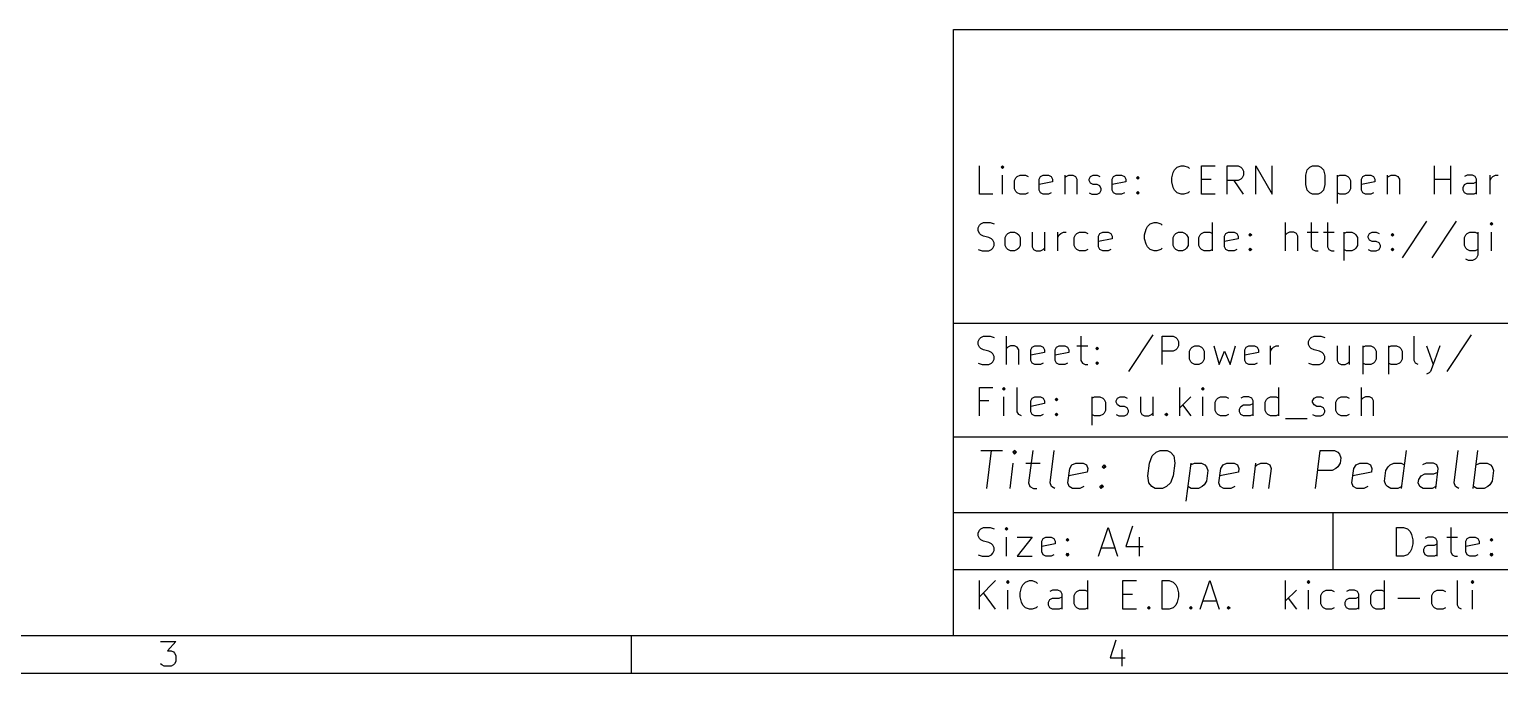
# Model space of a CAD drawing. Extents: x 0.4 to 11.3, y -7.9 to -0.4.
# Drawn here: x 5.05 to 8.102, y -7.874 to -6.536 of the extents above; entities that cross this region are included whole.
import ezdxf

# ---------------------------------------------------------------- set-up
doc = ezdxf.new("R2010")
doc.units = 0
doc.header["$MEASUREMENT"] = 0
doc.layers.add('RED2', color=1, linetype='CONTINUOUS')

msp = doc.modelspace()

# ---------------------------------------------------------------- linework, layer by layer
at = {"layer": 'RED2', "linetype": 'CONTINUOUS'}
for p, q in [((6.96859, -6.53572), (11.2206, -6.53572)), ((6.96859, -7.79556), (6.96859, -6.53572)), ((7.02202, -6.878), (7.02202, -6.81894)), ((7.06983, -6.81894), (7.06702, -6.82175)), ((7.06702, -6.82175), (7.06983, -6.82456)), ((7.07264, -6.82175), (7.06983, -6.81894)), ((7.06983, -6.81894), (7.06983, -6.82456)), ((7.06983, -6.82456), (7.07264, -6.82175)), ((7.42135, -6.84425), (7.42416, -6.833)), ((7.42416, -6.833), (7.42697, -6.82738)), ((7.42697, -6.82738), (7.43259, -6.82175)), ((7.43259, -6.82175), (7.44103, -6.81894)), ((7.44103, -6.81894), (7.44665, -6.81894)), ((7.44665, -6.81894), (7.45509, -6.82175)), ((7.45509, -6.82175), (7.4579, -6.82456)), ((7.48321, -6.878), (7.48321, -6.81894)), ((7.48321, -6.81894), (7.51133, -6.81894)), ((7.53664, -6.878), (7.53664, -6.81894)), ((7.53664, -6.81894), (7.55914, -6.81894)), ((7.55914, -6.81894), (7.56476, -6.82175)), ((7.56476, -6.82175), (7.56757, -6.82456)), ((7.56757, -6.82456), (7.57039, -6.83019)), ((7.57039, -6.83019), (7.57039, -6.83863)), ((7.5957, -6.878), (7.5957, -6.81894)), ((7.5957, -6.81894), (7.62944, -6.878)), ((7.62944, -6.878), (7.62944, -6.81894)), ((7.69975, -6.83863), (7.70256, -6.82738)), ((7.70256, -6.82738), (7.70819, -6.82175)), ((7.70819, -6.82175), (7.71381, -6.81894)), ((7.71381, -6.81894), (7.72506, -6.81894)), ((7.72506, -6.81894), (7.73068, -6.82175)), ((7.73068, -6.82175), (7.7363, -6.82738)), ((7.7363, -6.82738), (7.73912, -6.83863)), ((7.9669, -6.878), (7.9669, -6.81894)), ((8.00064, -6.878), (8.00064, -6.81894)), ((7.06983, -6.878), (7.06983, -6.83863)), ((7.09514, -6.84987), (7.09795, -6.84425)), ((7.09514, -6.86675), (7.09514, -6.84987)), ((7.09795, -6.84425), (7.10076, -6.84144)), ((7.10076, -6.84144), (7.10639, -6.83863)), ((7.10639, -6.83863), (7.11763, -6.83863)), ((7.11763, -6.83863), (7.12326, -6.84144)), ((7.14576, -6.84706), (7.14857, -6.84144)), ((7.14576, -6.86956), (7.14576, -6.84706)), ((7.17388, -6.85269), (7.14576, -6.85831)), ((7.14857, -6.84144), (7.15419, -6.83863)), ((7.15419, -6.83863), (7.16544, -6.83863)), ((7.16544, -6.83863), (7.17106, -6.84144)), ((7.17106, -6.84144), (7.17388, -6.84706)), ((7.17388, -6.84706), (7.17388, -6.85269)), ((7.19919, -6.83863), (7.19919, -6.878)), ((7.19919, -6.84425), (7.202, -6.84144)), ((7.202, -6.84144), (7.20762, -6.83863)), ((7.20762, -6.83863), (7.21606, -6.83863)), ((7.21606, -6.83863), (7.22168, -6.84144)), ((7.22168, -6.84144), (7.2245, -6.84706)), ((7.2245, -6.84706), (7.2245, -6.878)), ((7.2498, -6.84706), (7.25261, -6.84144)), ((7.2498, -6.84987), (7.2498, -6.84706)), ((7.25261, -6.8555), (7.2498, -6.84987)), ((7.25261, -6.84144), (7.25824, -6.83863)), ((7.25824, -6.85831), (7.25261, -6.8555)), ((7.25824, -6.83863), (7.26667, -6.83863)), ((7.26667, -6.85831), (7.25824, -6.85831)), ((7.26667, -6.83863), (7.2723, -6.84144)), ((7.2723, -6.86112), (7.26667, -6.85831)), ((7.27511, -6.86675), (7.2723, -6.86112)), ((7.29761, -6.84706), (7.30042, -6.84144)), ((7.29761, -6.86956), (7.29761, -6.84706)), ((7.32573, -6.85269), (7.29761, -6.85831)), ((7.30042, -6.84144), (7.30605, -6.83863)), ((7.30605, -6.83863), (7.3173, -6.83863)), ((7.3173, -6.83863), (7.32292, -6.84144)), ((7.32292, -6.84144), (7.32573, -6.84706)), ((7.32573, -6.84706), (7.32573, -6.85269)), ((7.34823, -6.84425), (7.35104, -6.84144)), ((7.35104, -6.84706), (7.34823, -6.84425)), ((7.35104, -6.84144), (7.35385, -6.84425)), ((7.35104, -6.84144), (7.35104, -6.84706)), ((7.35385, -6.84425), (7.35104, -6.84706)), ((7.42135, -6.85269), (7.42135, -6.84425)), ((7.42416, -6.86393), (7.42135, -6.85269)), ((7.42697, -6.86956), (7.42416, -6.86393)), ((7.48321, -6.84706), (7.5029, -6.84706)), ((7.55914, -6.84987), (7.53664, -6.84987)), ((7.57039, -6.878), (7.5507, -6.84987)), ((7.56476, -6.84706), (7.55914, -6.84987)), ((7.56757, -6.84425), (7.56476, -6.84706)), ((7.57039, -6.83863), (7.56757, -6.84425)), ((7.69975, -6.85831), (7.69975, -6.83863)), ((7.70256, -6.86956), (7.69975, -6.85831)), ((7.73912, -6.85831), (7.7363, -6.86956)), ((7.73912, -6.83863), (7.73912, -6.85831)), ((7.76443, -6.83863), (7.76443, -6.89768)), ((7.76443, -6.84144), (7.77005, -6.83863)), ((7.77005, -6.83863), (7.7813, -6.83863)), ((7.7813, -6.83863), (7.78692, -6.84144)), ((7.78692, -6.84144), (7.78974, -6.84425)), ((7.78974, -6.84425), (7.79255, -6.84987)), ((7.79255, -6.84987), (7.79255, -6.86675)), ((7.81504, -6.84706), (7.81785, -6.84144)), ((7.81504, -6.86956), (7.81504, -6.84706)), ((7.84317, -6.85269), (7.81504, -6.85831)), ((7.81785, -6.84144), (7.82348, -6.83863)), ((7.82348, -6.83863), (7.83473, -6.83863)), ((7.83473, -6.83863), (7.84035, -6.84144)), ((7.84035, -6.84144), (7.84317, -6.84706)), ((7.84317, -6.84706), (7.84317, -6.85269)), ((7.86847, -6.83863), (7.86847, -6.878)), ((7.86847, -6.84425), (7.87128, -6.84144)), ((7.87128, -6.84144), (7.87691, -6.83863)), ((7.87691, -6.83863), (7.88535, -6.83863)), ((7.88535, -6.83863), (7.89097, -6.84144)), ((7.89097, -6.84144), (7.89378, -6.84706)), ((7.89378, -6.84706), (7.89378, -6.878)), ((7.9669, -6.84706), (8.00064, -6.84706)), ((8.02595, -6.86393), (8.02876, -6.85831)), ((8.02595, -6.86956), (8.02595, -6.86393)), ((8.03439, -6.83863), (8.02876, -6.84144)), ((8.02876, -6.85831), (8.03439, -6.8555)), ((8.04564, -6.83863), (8.03439, -6.83863)), ((8.03439, -6.8555), (8.04845, -6.8555)), ((8.05126, -6.84144), (8.04564, -6.83863)), ((8.04845, -6.8555), (8.05407, -6.85269)), ((8.05407, -6.84706), (8.05126, -6.84144)), ((8.05407, -6.878), (8.05407, -6.84706)), ((8.08219, -6.878), (8.08219, -6.83863)), ((8.08219, -6.84987), (8.085, -6.84425)), ((8.085, -6.84425), (8.08782, -6.84144)), ((8.08782, -6.84144), (8.09344, -6.83863)), ((8.09344, -6.83863), (8.09907, -6.83863)), ((7.05014, -6.878), (7.02202, -6.878)), ((7.09795, -6.87237), (7.09514, -6.86675)), ((7.10076, -6.87519), (7.09795, -6.87237)), ((7.10639, -6.878), (7.10076, -6.87519)), ((7.11763, -6.878), (7.10639, -6.878)), ((7.12326, -6.87519), (7.11763, -6.878)), ((7.14857, -6.87519), (7.14576, -6.86956)), ((7.15419, -6.878), (7.14857, -6.87519)), ((7.16544, -6.878), (7.15419, -6.878)), ((7.17106, -6.87519), (7.16544, -6.878)), ((7.2498, -6.87519), (7.25543, -6.878)), ((7.25543, -6.878), (7.26667, -6.878)), ((7.26667, -6.878), (7.2723, -6.87519)), ((7.2723, -6.87519), (7.27511, -6.86956)), ((7.27511, -6.86956), (7.27511, -6.86675)), ((7.30042, -6.87519), (7.29761, -6.86956)), ((7.30605, -6.878), (7.30042, -6.87519)), ((7.3173, -6.878), (7.30605, -6.878)), ((7.32292, -6.87519), (7.3173, -6.878)), ((7.34823, -6.87519), (7.35104, -6.87237)), ((7.35104, -6.878), (7.34823, -6.87519)), ((7.35104, -6.87237), (7.35385, -6.87519)), ((7.35104, -6.87237), (7.35104, -6.878)), ((7.35385, -6.87519), (7.35104, -6.878)), ((7.43259, -6.87519), (7.42697, -6.86956)), ((7.44103, -6.878), (7.43259, -6.87519)), ((7.44665, -6.878), (7.44103, -6.878)), ((7.45509, -6.87519), (7.44665, -6.878)), ((7.4579, -6.87237), (7.45509, -6.87519)), ((7.51133, -6.878), (7.48321, -6.878)), ((7.70819, -6.87519), (7.70256, -6.86956)), ((7.71381, -6.878), (7.70819, -6.87519)), ((7.72506, -6.878), (7.71381, -6.878)), ((7.73068, -6.87519), (7.72506, -6.878)), ((7.7363, -6.86956), (7.73068, -6.87519)), ((7.77005, -6.878), (7.76443, -6.87519)), ((7.7813, -6.878), (7.77005, -6.878)), ((7.78692, -6.87519), (7.7813, -6.878)), ((7.78974, -6.87237), (7.78692, -6.87519)), ((7.79255, -6.86675), (7.78974, -6.87237)), ((7.81785, -6.87519), (7.81504, -6.86956)), ((7.82348, -6.878), (7.81785, -6.87519)), ((7.83473, -6.878), (7.82348, -6.878)), ((7.84035, -6.87519), (7.83473, -6.878)), ((8.02876, -6.87519), (8.02595, -6.86956)), ((8.03439, -6.878), (8.02876, -6.87519)), ((8.04845, -6.878), (8.03439, -6.878)), ((8.05407, -6.87519), (8.04845, -6.878)), ((7.01921, -6.9483), (7.02202, -6.94267)), ((7.01921, -6.95393), (7.01921, -6.9483)), ((7.02202, -6.95955), (7.01921, -6.95393)), ((7.02202, -6.94267), (7.02483, -6.93986)), ((7.02483, -6.93986), (7.03046, -6.93705)), ((7.03046, -6.93705), (7.04452, -6.93705)), ((7.04452, -6.93705), (7.05295, -6.93986)), ((7.08107, -6.95955), (7.0867, -6.95674)), ((7.0867, -6.95674), (7.09514, -6.95674)), ((7.09514, -6.95674), (7.10076, -6.95955)), ((7.13169, -6.95674), (7.13169, -6.98767)), ((7.157, -6.95674), (7.157, -6.99611)), ((7.18512, -6.99611), (7.18512, -6.95674)), ((7.19075, -6.95955), (7.19637, -6.95674)), ((7.19637, -6.95674), (7.202, -6.95674)), ((7.22449, -6.95955), (7.23012, -6.95674)), ((7.23012, -6.95674), (7.24137, -6.95674)), ((7.24137, -6.95674), (7.24699, -6.95955)), ((7.2723, -6.95955), (7.27793, -6.95674)), ((7.27793, -6.95674), (7.28917, -6.95674)), ((7.28917, -6.95674), (7.2948, -6.95955)), ((7.3651, -6.96236), (7.36791, -6.95111)), ((7.36791, -6.95111), (7.37072, -6.94549)), ((7.37072, -6.94549), (7.37635, -6.93986)), ((7.37635, -6.93986), (7.38479, -6.93705)), ((7.38479, -6.93705), (7.39041, -6.93705)), ((7.39041, -6.93705), (7.39885, -6.93986)), ((7.39885, -6.93986), (7.40166, -6.94267)), ((7.42978, -6.95955), (7.43541, -6.95674)), ((7.43541, -6.95674), (7.44384, -6.95674)), ((7.44384, -6.95674), (7.44946, -6.95955)), ((7.48321, -6.95955), (7.48883, -6.95674)), ((7.48883, -6.95674), (7.50008, -6.95674)), ((7.50008, -6.95674), (7.50571, -6.95955)), ((7.50571, -6.99611), (7.50571, -6.93705)), ((7.53383, -6.95955), (7.53945, -6.95674)), ((7.53945, -6.95674), (7.5507, -6.95674)), ((7.5507, -6.95674), (7.55632, -6.95955)), ((7.65756, -6.99611), (7.65756, -6.93705)), ((7.666, -6.95674), (7.66037, -6.95955)), ((7.67444, -6.95674), (7.666, -6.95674)), ((7.68006, -6.95955), (7.67444, -6.95674)), ((7.70256, -6.95674), (7.72505, -6.95674)), ((7.71099, -6.93705), (7.71099, -6.98767)), ((7.7363, -6.95674), (7.7588, -6.95674)), ((7.74474, -6.93705), (7.74474, -6.98767)), ((7.77848, -6.95674), (7.77848, -7.01579)), ((7.77848, -6.95955), (7.78411, -6.95674)), ((7.78411, -6.95674), (7.79535, -6.95674)), ((7.79535, -6.95674), (7.80098, -6.95955)), ((7.83191, -6.95955), (7.83754, -6.95674)), ((7.83754, -6.95674), (7.84597, -6.95674)), ((7.84597, -6.95674), (7.85159, -6.95955)), ((7.95002, -6.93424), (7.8994, -7.01017)), ((8.01189, -6.93424), (7.96127, -7.01017)), ((8.03438, -6.95955), (8.04001, -6.95674)), ((8.04001, -6.95674), (8.05126, -6.95674)), ((8.05126, -6.95674), (8.05688, -6.95955)), ((8.05688, -6.95674), (8.05688, -7.00454)), ((8.085, -6.93705), (8.08219, -6.93986)), ((8.08219, -6.93986), (8.085, -6.94267)), ((8.08781, -6.93986), (8.085, -6.93705)), ((8.085, -6.93705), (8.085, -6.94267)), ((8.085, -6.94267), (8.08781, -6.93986)), ((8.085, -6.99611), (8.085, -6.95674)), ((7.02483, -6.96236), (7.02202, -6.95955)), ((7.03046, -6.96517), (7.02483, -6.96236)), ((7.0417, -6.96798), (7.03046, -6.96517)), ((7.04733, -6.9708), (7.0417, -6.96798)), ((7.05014, -6.97361), (7.04733, -6.9708)), ((7.05295, -6.97923), (7.05014, -6.97361)), ((7.05014, -6.99048), (7.05295, -6.98486)), ((7.05295, -6.98486), (7.05295, -6.97923)), ((7.07545, -6.96798), (7.07826, -6.96236)), ((7.07545, -6.98486), (7.07545, -6.96798)), ((7.07826, -6.99048), (7.07545, -6.98486)), ((7.07826, -6.96236), (7.08107, -6.95955)), ((7.10076, -6.95955), (7.10357, -6.96236)), ((7.10357, -6.96236), (7.10639, -6.96798)), ((7.10639, -6.98486), (7.10357, -6.99048)), ((7.10639, -6.96798), (7.10639, -6.98486)), ((7.13169, -6.98767), (7.1345, -6.9933)), ((7.18512, -6.96798), (7.18793, -6.96236)), ((7.18793, -6.96236), (7.19075, -6.95955)), ((7.21887, -6.96798), (7.22168, -6.96236)), ((7.21887, -6.98486), (7.21887, -6.96798)), ((7.22168, -6.99048), (7.21887, -6.98486)), ((7.22168, -6.96236), (7.22449, -6.95955)), ((7.26949, -6.96517), (7.2723, -6.95955)), ((7.26949, -6.98767), (7.26949, -6.96517)), ((7.29761, -6.9708), (7.26949, -6.97642)), ((7.2723, -6.9933), (7.26949, -6.98767)), ((7.2948, -6.95955), (7.29761, -6.96517)), ((7.29761, -6.96517), (7.29761, -6.9708)), ((7.3651, -6.9708), (7.3651, -6.96236)), ((7.36791, -6.98204), (7.3651, -6.9708)), ((7.37072, -6.98767), (7.36791, -6.98204)), ((7.37635, -6.9933), (7.37072, -6.98767)), ((7.42416, -6.96798), (7.42697, -6.96236)), ((7.42416, -6.98486), (7.42416, -6.96798)), ((7.42697, -6.99048), (7.42416, -6.98486)), ((7.42697, -6.96236), (7.42978, -6.95955)), ((7.44946, -6.95955), (7.45228, -6.96236)), ((7.45228, -6.96236), (7.45509, -6.96798)), ((7.45509, -6.98486), (7.45228, -6.99048)), ((7.45509, -6.96798), (7.45509, -6.98486)), ((7.47759, -6.96798), (7.4804, -6.96236)), ((7.47759, -6.98486), (7.47759, -6.96798)), ((7.4804, -6.99048), (7.47759, -6.98486)), ((7.4804, -6.96236), (7.48321, -6.95955)), ((7.53102, -6.96517), (7.53383, -6.95955)), ((7.53102, -6.98767), (7.53102, -6.96517)), ((7.55914, -6.9708), (7.53102, -6.97642)), ((7.53383, -6.9933), (7.53102, -6.98767)), ((7.55632, -6.95955), (7.55914, -6.96517)), ((7.55914, -6.96517), (7.55914, -6.9708)), ((7.58163, -6.96236), (7.58444, -6.95955)), ((7.58444, -6.96517), (7.58163, -6.96236)), ((7.58444, -6.95955), (7.58726, -6.96236)), ((7.58444, -6.95955), (7.58444, -6.96517)), ((7.58726, -6.96236), (7.58444, -6.96517)), ((7.66037, -6.95955), (7.65756, -6.96236)), ((7.68287, -6.96517), (7.68006, -6.95955)), ((7.68287, -6.99611), (7.68287, -6.96517)), ((7.71099, -6.98767), (7.7138, -6.9933)), ((7.74474, -6.98767), (7.74755, -6.9933)), ((7.80098, -6.95955), (7.80379, -6.96236)), ((7.80379, -6.96236), (7.8066, -6.96798)), ((7.8066, -6.98486), (7.80379, -6.99048)), ((7.8066, -6.96798), (7.8066, -6.98486)), ((7.8291, -6.96517), (7.83191, -6.95955)), ((7.8291, -6.96798), (7.8291, -6.96517)), ((7.83191, -6.97361), (7.8291, -6.96798)), ((7.83754, -6.97642), (7.83191, -6.97361)), ((7.84597, -6.97642), (7.83754, -6.97642)), ((7.85159, -6.97923), (7.84597, -6.97642)), ((7.85441, -6.98486), (7.85159, -6.97923)), ((7.85159, -6.9933), (7.85441, -6.98767)), ((7.85441, -6.98767), (7.85441, -6.98486)), ((7.87691, -6.96236), (7.87972, -6.95955)), ((7.87972, -6.96517), (7.87691, -6.96236)), ((7.87972, -6.95955), (7.88253, -6.96236)), ((7.87972, -6.95955), (7.87972, -6.96517)), ((7.88253, -6.96236), (7.87972, -6.96517)), ((8.02876, -6.96798), (8.03157, -6.96236)), ((8.02876, -6.98486), (8.02876, -6.96798)), ((8.03157, -6.99048), (8.02876, -6.98486)), ((8.03157, -6.96236), (8.03438, -6.95955)), ((7.01921, -6.9933), (7.02765, -6.99611)), ((7.02765, -6.99611), (7.0417, -6.99611)), ((7.0417, -6.99611), (7.04733, -6.9933)), ((7.04733, -6.9933), (7.05014, -6.99048)), ((7.08107, -6.9933), (7.07826, -6.99048)), ((7.0867, -6.99611), (7.08107, -6.9933)), ((7.09514, -6.99611), (7.0867, -6.99611)), ((7.10076, -6.9933), (7.09514, -6.99611)), ((7.10357, -6.99048), (7.10076, -6.9933)), ((7.1345, -6.9933), (7.14013, -6.99611)), ((7.14013, -6.99611), (7.14857, -6.99611)), ((7.14857, -6.99611), (7.15419, -6.9933)), ((7.15419, -6.9933), (7.157, -6.99048)), ((7.22449, -6.9933), (7.22168, -6.99048)), ((7.23012, -6.99611), (7.22449, -6.9933)), ((7.24137, -6.99611), (7.23012, -6.99611)), ((7.24699, -6.9933), (7.24137, -6.99611)), ((7.27793, -6.99611), (7.2723, -6.9933)), ((7.28917, -6.99611), (7.27793, -6.99611)), ((7.2948, -6.9933), (7.28917, -6.99611)), ((7.38479, -6.99611), (7.37635, -6.9933)), ((7.39041, -6.99611), (7.38479, -6.99611)), ((7.39885, -6.9933), (7.39041, -6.99611)), ((7.40166, -6.99048), (7.39885, -6.9933)), ((7.42978, -6.9933), (7.42697, -6.99048)), ((7.43541, -6.99611), (7.42978, -6.9933)), ((7.44384, -6.99611), (7.43541, -6.99611)), ((7.44946, -6.9933), (7.44384, -6.99611)), ((7.45228, -6.99048), (7.44946, -6.9933)), ((7.48321, -6.9933), (7.4804, -6.99048)), ((7.48883, -6.99611), (7.48321, -6.9933)), ((7.50008, -6.99611), (7.48883, -6.99611)), ((7.50571, -6.9933), (7.50008, -6.99611)), ((7.53945, -6.99611), (7.53383, -6.9933)), ((7.5507, -6.99611), (7.53945, -6.99611)), ((7.55632, -6.9933), (7.5507, -6.99611)), ((7.58163, -6.9933), (7.58444, -6.99048)), ((7.58444, -6.99611), (7.58163, -6.9933)), ((7.58444, -6.99048), (7.58726, -6.9933)), ((7.58444, -6.99048), (7.58444, -6.99611)), ((7.58726, -6.9933), (7.58444, -6.99611)), ((7.7138, -6.9933), (7.71943, -6.99611)), ((7.71943, -6.99611), (7.72505, -6.99611)), ((7.74755, -6.9933), (7.75317, -6.99611)), ((7.75317, -6.99611), (7.7588, -6.99611)), ((7.78411, -6.99611), (7.77848, -6.9933)), ((7.79535, -6.99611), (7.78411, -6.99611)), ((7.80098, -6.9933), (7.79535, -6.99611)), ((7.80379, -6.99048), (7.80098, -6.9933)), ((7.8291, -6.9933), (7.83472, -6.99611)), ((7.83472, -6.99611), (7.84597, -6.99611)), ((7.84597, -6.99611), (7.85159, -6.9933)), ((7.87691, -6.9933), (7.87972, -6.99048)), ((7.87972, -6.99611), (7.87691, -6.9933)), ((7.87972, -6.99048), (7.88253, -6.9933)), ((7.87972, -6.99048), (7.87972, -6.99611)), ((7.88253, -6.9933), (7.87972, -6.99611)), ((8.03438, -6.9933), (8.03157, -6.99048)), ((8.0372, -7.01579), (8.03157, -7.01298)), ((8.04001, -6.99611), (8.03438, -6.9933)), ((8.04563, -7.01579), (8.0372, -7.01579)), ((8.05126, -6.99611), (8.04001, -6.99611)), ((8.05126, -7.01298), (8.04563, -7.01579)), ((8.05688, -6.9933), (8.05126, -6.99611)), ((8.05407, -7.01017), (8.05126, -7.01298)), ((8.05688, -7.00454), (8.05407, -7.01017)), ((6.96859, -7.14595), (11.2206, -7.14595)), ((7.38197, -7.17046), (7.33135, -7.24639)), ((8.04282, -7.17046), (7.9922, -7.24639)), ((7.01921, -7.18452), (7.02202, -7.17889)), ((7.01921, -7.19015), (7.01921, -7.18452)), ((7.02202, -7.19577), (7.01921, -7.19015)), ((7.02202, -7.17889), (7.02483, -7.17608)), ((7.02483, -7.19858), (7.02202, -7.19577)), ((7.02483, -7.17608), (7.03046, -7.17327)), ((7.03046, -7.20139), (7.02483, -7.19858)), ((7.03046, -7.17327), (7.04452, -7.17327)), ((7.0417, -7.2042), (7.03046, -7.20139)), ((7.04452, -7.17327), (7.05295, -7.17608)), ((7.07826, -7.23233), (7.07826, -7.17327)), ((7.08107, -7.19577), (7.07826, -7.19858)), ((7.0867, -7.19296), (7.08107, -7.19577)), ((7.09514, -7.19296), (7.0867, -7.19296)), ((7.10076, -7.19577), (7.09514, -7.19296)), ((7.10357, -7.20139), (7.10076, -7.19577)), ((7.10357, -7.23233), (7.10357, -7.20139)), ((7.12888, -7.20139), (7.13169, -7.19577)), ((7.12888, -7.22389), (7.12888, -7.20139)), ((7.13169, -7.19577), (7.13732, -7.19296)), ((7.13732, -7.19296), (7.14857, -7.19296)), ((7.14857, -7.19296), (7.15419, -7.19577)), ((7.15419, -7.19577), (7.157, -7.20139)), ((7.157, -7.20139), (7.157, -7.20702)), ((7.1795, -7.20139), (7.18231, -7.19577)), ((7.1795, -7.22389), (7.1795, -7.20139)), ((7.18231, -7.19577), (7.18794, -7.19296)), ((7.18794, -7.19296), (7.19919, -7.19296)), ((7.19919, -7.19296), (7.20481, -7.19577)), ((7.20481, -7.19577), (7.20762, -7.20139)), ((7.20762, -7.20139), (7.20762, -7.20702)), ((7.22449, -7.19296), (7.24699, -7.19296)), ((7.23293, -7.17327), (7.23293, -7.22389)), ((7.26386, -7.19858), (7.26667, -7.19577)), ((7.26667, -7.20139), (7.26386, -7.19858)), ((7.26667, -7.19577), (7.26948, -7.19858)), ((7.26667, -7.19577), (7.26667, -7.20139)), ((7.26948, -7.19858), (7.26667, -7.20139)), ((7.40166, -7.23233), (7.40166, -7.17327)), ((7.40166, -7.17327), (7.42415, -7.17327)), ((7.42415, -7.17327), (7.42978, -7.17608)), ((7.42978, -7.20139), (7.42415, -7.2042)), ((7.42978, -7.17608), (7.43259, -7.17889)), ((7.43259, -7.19858), (7.42978, -7.20139)), ((7.43259, -7.17889), (7.4354, -7.18452)), ((7.4354, -7.19296), (7.43259, -7.19858)), ((7.4354, -7.18452), (7.4354, -7.19296)), ((7.4579, -7.2042), (7.46071, -7.19858)), ((7.46071, -7.19858), (7.46352, -7.19577)), ((7.46352, -7.19577), (7.46915, -7.19296)), ((7.46915, -7.19296), (7.47759, -7.19296)), ((7.47759, -7.19296), (7.48321, -7.19577)), ((7.48321, -7.19577), (7.48602, -7.19858)), ((7.48602, -7.19858), (7.48883, -7.2042)), ((7.50852, -7.19296), (7.51977, -7.23233)), ((7.54226, -7.23233), (7.55351, -7.19296)), ((7.5732, -7.20139), (7.57601, -7.19577)), ((7.5732, -7.22389), (7.5732, -7.20139)), ((7.57601, -7.19577), (7.58163, -7.19296)), ((7.58163, -7.19296), (7.59288, -7.19296)), ((7.59288, -7.19296), (7.5985, -7.19577)), ((7.5985, -7.19577), (7.60132, -7.20139)), ((7.60132, -7.20139), (7.60132, -7.20702)), ((7.62663, -7.23233), (7.62663, -7.19296)), ((7.62663, -7.2042), (7.62944, -7.19858)), ((7.62944, -7.19858), (7.63225, -7.19577)), ((7.63225, -7.19577), (7.63787, -7.19296)), ((7.63787, -7.19296), (7.6435, -7.19296)), ((7.70537, -7.18452), (7.70818, -7.17889)), ((7.70537, -7.19015), (7.70537, -7.18452)), ((7.70818, -7.19577), (7.70537, -7.19015)), ((7.70818, -7.17889), (7.71099, -7.17608)), ((7.71099, -7.19858), (7.70818, -7.19577)), ((7.71099, -7.17608), (7.71662, -7.17327)), ((7.71662, -7.20139), (7.71099, -7.19858)), ((7.71662, -7.17327), (7.73068, -7.17327)), ((7.72787, -7.2042), (7.71662, -7.20139)), ((7.73068, -7.17327), (7.73911, -7.17608)), ((7.76443, -7.19296), (7.76443, -7.22389)), ((7.78974, -7.19296), (7.78974, -7.23233)), ((7.81785, -7.19296), (7.81785, -7.25201)), ((7.81785, -7.19577), (7.82348, -7.19296)), ((7.82348, -7.19296), (7.83473, -7.19296)), ((7.83473, -7.19296), (7.84035, -7.19577)), ((7.84035, -7.19577), (7.84317, -7.19858)), ((7.84317, -7.19858), (7.84598, -7.2042)), ((7.87128, -7.19296), (7.87128, -7.25201)), ((7.87128, -7.19577), (7.87691, -7.19296)), ((7.87691, -7.19296), (7.88816, -7.19296)), ((7.88816, -7.19296), (7.89378, -7.19577)), ((7.89378, -7.19577), (7.89659, -7.19858)), ((7.89659, -7.19858), (7.89941, -7.2042)), ((7.92471, -7.22389), (7.92471, -7.17327)), ((7.95002, -7.19296), (7.96408, -7.23233)), ((7.97814, -7.19296), (7.96408, -7.23233)), ((7.01921, -7.22952), (7.02765, -7.23233)), ((7.02765, -7.23233), (7.0417, -7.23233)), ((7.04733, -7.20702), (7.0417, -7.2042)), ((7.0417, -7.23233), (7.04733, -7.22952)), ((7.05014, -7.20983), (7.04733, -7.20702)), ((7.04733, -7.22952), (7.05014, -7.2267)), ((7.05295, -7.21545), (7.05014, -7.20983)), ((7.05014, -7.2267), (7.05295, -7.22108)), ((7.05295, -7.22108), (7.05295, -7.21545)), ((7.157, -7.20702), (7.12888, -7.21264)), ((7.13169, -7.22952), (7.12888, -7.22389)), ((7.13732, -7.23233), (7.13169, -7.22952)), ((7.14857, -7.23233), (7.13732, -7.23233)), ((7.15419, -7.22952), (7.14857, -7.23233)), ((7.20762, -7.20702), (7.1795, -7.21264)), ((7.18231, -7.22952), (7.1795, -7.22389)), ((7.18794, -7.23233), (7.18231, -7.22952)), ((7.19919, -7.23233), (7.18794, -7.23233)), ((7.20481, -7.22952), (7.19919, -7.23233)), ((7.23293, -7.22389), (7.23574, -7.22952)), ((7.23574, -7.22952), (7.24137, -7.23233)), ((7.24137, -7.23233), (7.24699, -7.23233)), ((7.26386, -7.22952), (7.26667, -7.2267)), ((7.26667, -7.23233), (7.26386, -7.22952)), ((7.26667, -7.2267), (7.26948, -7.22952)), ((7.26667, -7.2267), (7.26667, -7.23233)), ((7.26948, -7.22952), (7.26667, -7.23233)), ((7.42415, -7.2042), (7.40166, -7.2042)), ((7.4579, -7.22108), (7.4579, -7.2042)), ((7.46071, -7.2267), (7.4579, -7.22108)), ((7.46352, -7.22952), (7.46071, -7.2267)), ((7.46915, -7.23233), (7.46352, -7.22952)), ((7.47759, -7.23233), (7.46915, -7.23233)), ((7.48321, -7.22952), (7.47759, -7.23233)), ((7.48602, -7.2267), (7.48321, -7.22952)), ((7.48883, -7.22108), (7.48602, -7.2267)), ((7.48883, -7.2042), (7.48883, -7.22108)), ((7.51977, -7.23233), (7.53102, -7.2042)), ((7.53102, -7.2042), (7.54226, -7.23233)), ((7.60132, -7.20702), (7.5732, -7.21264)), ((7.57601, -7.22952), (7.5732, -7.22389)), ((7.58163, -7.23233), (7.57601, -7.22952)), ((7.59288, -7.23233), (7.58163, -7.23233)), ((7.5985, -7.22952), (7.59288, -7.23233)), ((7.70537, -7.22952), (7.71381, -7.23233)), ((7.71381, -7.23233), (7.72787, -7.23233)), ((7.73349, -7.20702), (7.72787, -7.2042)), ((7.72787, -7.23233), (7.73349, -7.22952)), ((7.7363, -7.20983), (7.73349, -7.20702)), ((7.73349, -7.22952), (7.7363, -7.2267)), ((7.73911, -7.21545), (7.7363, -7.20983)), ((7.7363, -7.2267), (7.73911, -7.22108)), ((7.73911, -7.22108), (7.73911, -7.21545)), ((7.76443, -7.22389), (7.76724, -7.22952)), ((7.76724, -7.22952), (7.77286, -7.23233)), ((7.77286, -7.23233), (7.7813, -7.23233)), ((7.7813, -7.23233), (7.78692, -7.22952)), ((7.78692, -7.22952), (7.78974, -7.2267)), ((7.82348, -7.23233), (7.81785, -7.22952)), ((7.83473, -7.23233), (7.82348, -7.23233)), ((7.84035, -7.22952), (7.83473, -7.23233)), ((7.84317, -7.2267), (7.84035, -7.22952)), ((7.84598, -7.22108), (7.84317, -7.2267)), ((7.84598, -7.2042), (7.84598, -7.22108)), ((7.87691, -7.23233), (7.87128, -7.22952)), ((7.88816, -7.23233), (7.87691, -7.23233)), ((7.89378, -7.22952), (7.88816, -7.23233)), ((7.89659, -7.2267), (7.89378, -7.22952)), ((7.89941, -7.22108), (7.89659, -7.2267)), ((7.89941, -7.2042), (7.89941, -7.22108)), ((7.92752, -7.22952), (7.92471, -7.22389)), ((7.93315, -7.23233), (7.92752, -7.22952)), ((7.96408, -7.23233), (7.95846, -7.24639)), ((7.95565, -7.2492), (7.95002, -7.25201)), ((7.95846, -7.24639), (7.95565, -7.2492)), ((7.02202, -7.33863), (7.02202, -7.27957)), ((7.02202, -7.27957), (7.05014, -7.27957)), ((7.07264, -7.27957), (7.06983, -7.28238)), ((7.06983, -7.28238), (7.07264, -7.28519)), ((7.07545, -7.28238), (7.07264, -7.27957)), ((7.07264, -7.27957), (7.07264, -7.28519)), ((7.07264, -7.28519), (7.07545, -7.28238)), ((7.10076, -7.33019), (7.10076, -7.27957)), ((7.43822, -7.33863), (7.43822, -7.27957)), ((7.48602, -7.27957), (7.48321, -7.28238)), ((7.48321, -7.28238), (7.48602, -7.28519)), ((7.48883, -7.28238), (7.48602, -7.27957)), ((7.48602, -7.27957), (7.48602, -7.28519)), ((7.48602, -7.28519), (7.48883, -7.28238)), ((7.6435, -7.33863), (7.6435, -7.27957)), ((7.81504, -7.33863), (7.81504, -7.27957)), ((7.0417, -7.30769), (7.02202, -7.30769)), ((7.07264, -7.33863), (7.07264, -7.29926)), ((7.12888, -7.30769), (7.13169, -7.30207)), ((7.12888, -7.33019), (7.12888, -7.30769)), ((7.157, -7.31331), (7.12888, -7.31894)), ((7.13169, -7.30207), (7.13732, -7.29926)), ((7.13732, -7.29926), (7.14857, -7.29926)), ((7.14857, -7.29926), (7.15419, -7.30207)), ((7.15419, -7.30207), (7.157, -7.30769)), ((7.157, -7.30769), (7.157, -7.31331)), ((7.1795, -7.30488), (7.18231, -7.30207)), ((7.18231, -7.30769), (7.1795, -7.30488)), ((7.18231, -7.30207), (7.18512, -7.30488)), ((7.18231, -7.30207), (7.18231, -7.30769)), ((7.18512, -7.30488), (7.18231, -7.30769)), ((7.25543, -7.29926), (7.25543, -7.35831)), ((7.25543, -7.30207), (7.26106, -7.29926)), ((7.26106, -7.29926), (7.2723, -7.29926)), ((7.2723, -7.29926), (7.27793, -7.30207)), ((7.27793, -7.30207), (7.28074, -7.30488)), ((7.28074, -7.30488), (7.28355, -7.3105)), ((7.28355, -7.3105), (7.28355, -7.32738)), ((7.30605, -7.30769), (7.30886, -7.30207)), ((7.30605, -7.3105), (7.30605, -7.30769)), ((7.30886, -7.31613), (7.30605, -7.3105)), ((7.30886, -7.30207), (7.31448, -7.29926)), ((7.31448, -7.31894), (7.30886, -7.31613)), ((7.31448, -7.29926), (7.32292, -7.29926)), ((7.32292, -7.31894), (7.31448, -7.31894)), ((7.32292, -7.29926), (7.32854, -7.30207)), ((7.32854, -7.32175), (7.32292, -7.31894)), ((7.33135, -7.32738), (7.32854, -7.32175)), ((7.35667, -7.29926), (7.35667, -7.33019)), ((7.38198, -7.29926), (7.38198, -7.33863)), ((7.46071, -7.29926), (7.43822, -7.32175)), ((7.44384, -7.31613), (7.46071, -7.33863)), ((7.48602, -7.33863), (7.48602, -7.29926)), ((7.51133, -7.3105), (7.51415, -7.30488)), ((7.51133, -7.32738), (7.51133, -7.3105)), ((7.51415, -7.30488), (7.51696, -7.30207)), ((7.51696, -7.30207), (7.52258, -7.29926)), ((7.52258, -7.29926), (7.53383, -7.29926)), ((7.53383, -7.29926), (7.53946, -7.30207)), ((7.56195, -7.32456), (7.56476, -7.31894)), ((7.57039, -7.29926), (7.56476, -7.30207)), ((7.56476, -7.31894), (7.57039, -7.31613)), ((7.58164, -7.29926), (7.57039, -7.29926)), ((7.57039, -7.31613), (7.58445, -7.31613)), ((7.58726, -7.30207), (7.58164, -7.29926)), ((7.58445, -7.31613), (7.59007, -7.31331)), ((7.59007, -7.30769), (7.58726, -7.30207)), ((7.59007, -7.33863), (7.59007, -7.30769)), ((7.61538, -7.3105), (7.61819, -7.30488)), ((7.61538, -7.32738), (7.61538, -7.3105)), ((7.61819, -7.30488), (7.621, -7.30207)), ((7.621, -7.30207), (7.62663, -7.29926)), ((7.62663, -7.29926), (7.63788, -7.29926)), ((7.63788, -7.29926), (7.6435, -7.30207)), ((7.71381, -7.30769), (7.71662, -7.30207)), ((7.71381, -7.3105), (7.71381, -7.30769)), ((7.71662, -7.31613), (7.71381, -7.3105)), ((7.71662, -7.30207), (7.72224, -7.29926)), ((7.72224, -7.31894), (7.71662, -7.31613)), ((7.72224, -7.29926), (7.73068, -7.29926)), ((7.73068, -7.31894), (7.72224, -7.31894)), ((7.73068, -7.29926), (7.7363, -7.30207)), ((7.7363, -7.32175), (7.73068, -7.31894)), ((7.73911, -7.32738), (7.7363, -7.32175)), ((7.76161, -7.3105), (7.76443, -7.30488)), ((7.76161, -7.32738), (7.76161, -7.3105)), ((7.76443, -7.30488), (7.76724, -7.30207)), ((7.76724, -7.30207), (7.77286, -7.29926)), ((7.77286, -7.29926), (7.78411, -7.29926)), ((7.78411, -7.29926), (7.78974, -7.30207)), ((7.81785, -7.30207), (7.81504, -7.30488)), ((7.82348, -7.29926), (7.81785, -7.30207)), ((7.83192, -7.29926), (7.82348, -7.29926)), ((7.83754, -7.30207), (7.83192, -7.29926)), ((7.84035, -7.30769), (7.83754, -7.30207)), ((7.84035, -7.33863), (7.84035, -7.30769)), ((7.10357, -7.33581), (7.10076, -7.33019)), ((7.1092, -7.33863), (7.10357, -7.33581)), ((7.13169, -7.33581), (7.12888, -7.33019)), ((7.13732, -7.33863), (7.13169, -7.33581)), ((7.14857, -7.33863), (7.13732, -7.33863)), ((7.15419, -7.33581), (7.14857, -7.33863)), ((7.1795, -7.33581), (7.18231, -7.333)), ((7.18231, -7.33863), (7.1795, -7.33581)), ((7.18231, -7.333), (7.18512, -7.33581)), ((7.18231, -7.333), (7.18231, -7.33863)), ((7.18512, -7.33581), (7.18231, -7.33863)), ((7.26106, -7.33863), (7.25543, -7.33581)), ((7.2723, -7.33863), (7.26106, -7.33863)), ((7.27793, -7.33581), (7.2723, -7.33863)), ((7.28074, -7.333), (7.27793, -7.33581)), ((7.28355, -7.32738), (7.28074, -7.333)), ((7.30605, -7.33581), (7.31167, -7.33863)), ((7.31167, -7.33863), (7.32292, -7.33863)), ((7.32292, -7.33863), (7.32854, -7.33581)), ((7.32854, -7.33581), (7.33135, -7.33019)), ((7.33135, -7.33019), (7.33135, -7.32738)), ((7.35667, -7.33019), (7.35948, -7.33581)), ((7.35948, -7.33581), (7.3651, -7.33863)), ((7.3651, -7.33863), (7.37354, -7.33863)), ((7.37354, -7.33863), (7.37916, -7.33581)), ((7.37916, -7.33581), (7.38198, -7.333)), ((7.40728, -7.33581), (7.41009, -7.333)), ((7.41009, -7.33863), (7.40728, -7.33581)), ((7.41009, -7.333), (7.41291, -7.33581)), ((7.41009, -7.333), (7.41009, -7.33863)), ((7.41291, -7.33581), (7.41009, -7.33863)), ((7.51415, -7.333), (7.51133, -7.32738)), ((7.51696, -7.33581), (7.51415, -7.333)), ((7.52258, -7.33863), (7.51696, -7.33581)), ((7.53383, -7.33863), (7.52258, -7.33863)), ((7.53946, -7.33581), (7.53383, -7.33863)), ((7.56195, -7.33019), (7.56195, -7.32456)), ((7.56476, -7.33581), (7.56195, -7.33019)), ((7.57039, -7.33863), (7.56476, -7.33581)), ((7.58445, -7.33863), (7.57039, -7.33863)), ((7.59007, -7.33581), (7.58445, -7.33863)), ((7.61819, -7.333), (7.61538, -7.32738)), ((7.621, -7.33581), (7.61819, -7.333)), ((7.62663, -7.33863), (7.621, -7.33581)), ((7.63788, -7.33863), (7.62663, -7.33863)), ((7.6435, -7.33581), (7.63788, -7.33863)), ((7.65756, -7.34425), (7.70256, -7.34425)), ((7.71381, -7.33581), (7.71943, -7.33863)), ((7.71943, -7.33863), (7.73068, -7.33863)), ((7.73068, -7.33863), (7.7363, -7.33581)), ((7.7363, -7.33581), (7.73911, -7.33019)), ((7.73911, -7.33019), (7.73911, -7.32738)), ((7.76443, -7.333), (7.76161, -7.32738)), ((7.76724, -7.33581), (7.76443, -7.333)), ((7.77286, -7.33863), (7.76724, -7.33581)), ((7.78411, -7.33863), (7.77286, -7.33863)), ((7.78974, -7.33581), (7.78411, -7.33863)), ((6.96859, -7.38217), (11.2206, -7.38217)), ((7.02483, -7.41072), (7.06983, -7.41072)), ((7.03749, -7.48946), (7.04733, -7.41072)), ((7.0956, -7.41072), (7.09139, -7.41447)), ((7.09139, -7.41447), (7.09467, -7.41822)), ((7.0956, -7.41072), (7.09467, -7.41822)), ((7.09467, -7.41822), (7.09889, -7.41447)), ((7.09889, -7.41447), (7.0956, -7.41072)), ((7.13263, -7.41072), (7.1242, -7.47822)), ((7.16872, -7.47822), (7.17716, -7.41072)), ((7.38057, -7.42197), (7.38901, -7.41447)), ((7.38901, -7.41447), (7.39698, -7.41072)), ((7.39698, -7.41072), (7.41197, -7.41072)), ((7.41197, -7.41072), (7.419, -7.41447)), ((7.419, -7.41447), (7.42557, -7.42197)), ((7.71943, -7.48946), (7.72928, -7.41072)), ((7.72928, -7.41072), (7.75927, -7.41072)), ((7.75927, -7.41072), (7.7663, -7.41447)), ((7.7663, -7.41447), (7.76958, -7.41822)), ((7.89848, -7.48946), (7.90832, -7.41072)), ((8.00768, -7.47822), (8.01611, -7.41072)), ((8.04705, -7.48946), (8.05689, -7.41072)), ((7.08576, -7.48946), (7.09232, -7.43697)), ((7.1181, -7.43697), (7.1481, -7.43697)), ((7.2095, -7.44822), (7.21419, -7.44072)), ((7.21419, -7.44072), (7.22215, -7.43697)), ((7.22215, -7.43697), (7.23715, -7.43697)), ((7.23715, -7.43697), (7.24418, -7.44072)), ((7.24418, -7.44072), (7.24699, -7.44822)), ((7.27699, -7.44447), (7.28121, -7.44072)), ((7.28027, -7.44822), (7.27699, -7.44447)), ((7.28121, -7.44072), (7.28027, -7.44822)), ((7.28449, -7.44447), (7.28027, -7.44822)), ((7.28121, -7.44072), (7.28449, -7.44447)), ((7.37167, -7.46322), (7.37495, -7.43697)), ((7.37495, -7.43697), (7.38057, -7.42197)), ((7.42744, -7.43697), (7.42416, -7.46322)), ((7.42557, -7.42197), (7.42744, -7.43697)), ((7.46072, -7.43697), (7.45087, -7.51571)), ((7.46025, -7.44072), (7.46822, -7.43697)), ((7.46822, -7.43697), (7.48321, -7.43697)), ((7.48321, -7.43697), (7.49024, -7.44072)), ((7.49024, -7.44072), (7.49352, -7.44447)), ((7.49352, -7.44447), (7.49634, -7.45197)), ((7.52306, -7.44822), (7.52774, -7.44072)), ((7.52774, -7.44072), (7.53571, -7.43697)), ((7.53571, -7.43697), (7.5507, -7.43697)), ((7.5507, -7.43697), (7.55774, -7.44072)), ((7.55774, -7.44072), (7.56055, -7.44822)), ((7.59523, -7.43697), (7.58867, -7.48946)), ((7.5943, -7.44447), (7.59851, -7.44072)), ((7.59851, -7.44072), (7.60648, -7.43697)), ((7.60648, -7.43697), (7.61773, -7.43697)), ((7.61773, -7.43697), (7.62476, -7.44072)), ((7.62476, -7.44072), (7.62757, -7.44822)), ((7.7663, -7.44447), (7.76209, -7.44822)), ((7.77099, -7.43697), (7.7663, -7.44447)), ((7.76958, -7.41822), (7.7724, -7.42572)), ((7.7724, -7.42572), (7.77099, -7.43697)), ((7.79911, -7.44822), (7.8038, -7.44072)), ((7.8038, -7.44072), (7.81177, -7.43697)), ((7.81177, -7.43697), (7.82676, -7.43697)), ((7.82676, -7.43697), (7.8338, -7.44072)), ((7.8338, -7.44072), (7.83661, -7.44822)), ((7.86567, -7.45197), (7.87035, -7.44447)), ((7.87035, -7.44447), (7.87457, -7.44072)), ((7.87457, -7.44072), (7.88254, -7.43697)), ((7.88254, -7.43697), (7.89754, -7.43697)), ((7.89754, -7.43697), (7.90457, -7.44072)), ((7.94956, -7.43697), (7.94159, -7.44072)), ((7.96456, -7.43697), (7.94956, -7.43697)), ((7.97159, -7.44072), (7.96456, -7.43697)), ((7.9744, -7.44822), (7.97159, -7.44072)), ((8.05314, -7.44072), (8.06111, -7.43697)), ((8.06111, -7.43697), (8.07611, -7.43697)), ((8.07611, -7.43697), (8.08314, -7.44072)), ((8.08314, -7.44072), (8.08642, -7.44447)), ((8.08642, -7.44447), (8.08923, -7.45197)), ((7.20575, -7.47822), (7.2095, -7.44822)), ((7.24606, -7.45572), (7.20762, -7.46322)), ((7.24699, -7.44822), (7.24606, -7.45572)), ((7.37354, -7.47822), (7.37167, -7.46322)), ((7.42416, -7.46322), (7.41854, -7.47822)), ((7.49352, -7.47446), (7.48884, -7.48196)), ((7.49634, -7.45197), (7.49352, -7.47446)), ((7.5193, -7.47822), (7.52306, -7.44822)), ((7.55961, -7.45572), (7.52118, -7.46322)), ((7.56055, -7.44822), (7.55961, -7.45572)), ((7.62757, -7.44822), (7.62242, -7.48946)), ((7.75412, -7.45197), (7.72412, -7.45197)), ((7.76209, -7.44822), (7.75412, -7.45197)), ((7.79536, -7.47822), (7.79911, -7.44822)), ((7.83567, -7.45572), (7.79724, -7.46322)), ((7.83661, -7.44822), (7.83567, -7.45572)), ((7.86285, -7.47446), (7.86567, -7.45197)), ((7.86567, -7.48196), (7.86285, -7.47446)), ((7.93316, -7.47822), (7.93409, -7.47072)), ((7.93409, -7.47072), (7.93878, -7.46322)), ((7.93878, -7.46322), (7.94675, -7.45947)), ((7.94675, -7.45947), (7.9655, -7.45947)), ((7.9655, -7.45947), (7.97346, -7.45572)), ((7.96925, -7.48946), (7.9744, -7.44822)), ((8.08642, -7.47446), (8.08173, -7.48196)), ((8.08923, -7.45197), (8.08642, -7.47446)), ((7.1242, -7.47822), (7.12701, -7.48572)), ((7.12701, -7.48572), (7.13404, -7.48946)), ((7.13404, -7.48946), (7.14154, -7.48946)), ((7.17154, -7.48572), (7.16872, -7.47822)), ((7.17857, -7.48946), (7.17154, -7.48572)), ((7.20856, -7.48572), (7.20575, -7.47822)), ((7.21559, -7.48946), (7.20856, -7.48572)), ((7.23059, -7.48946), (7.21559, -7.48946)), ((7.23856, -7.48572), (7.23059, -7.48946)), ((7.27183, -7.48572), (7.27605, -7.48196)), ((7.27511, -7.48946), (7.27183, -7.48572)), ((7.27605, -7.48196), (7.27511, -7.48946)), ((7.27933, -7.48572), (7.27511, -7.48946)), ((7.27605, -7.48196), (7.27933, -7.48572)), ((7.3801, -7.48572), (7.37354, -7.47822)), ((7.38713, -7.48946), (7.3801, -7.48572)), ((7.40213, -7.48946), (7.38713, -7.48946)), ((7.4101, -7.48572), (7.40213, -7.48946)), ((7.41854, -7.47822), (7.4101, -7.48572)), ((7.46165, -7.48946), (7.45462, -7.48572)), ((7.47665, -7.48946), (7.46165, -7.48946)), ((7.48462, -7.48572), (7.47665, -7.48946)), ((7.48884, -7.48196), (7.48462, -7.48572)), ((7.52211, -7.48572), (7.5193, -7.47822)), ((7.52915, -7.48946), (7.52211, -7.48572)), ((7.54415, -7.48946), (7.52915, -7.48946)), ((7.55211, -7.48572), (7.54415, -7.48946)), ((7.79817, -7.48572), (7.79536, -7.47822)), ((7.8052, -7.48946), (7.79817, -7.48572)), ((7.8202, -7.48946), (7.8052, -7.48946)), ((7.82817, -7.48572), (7.8202, -7.48946)), ((7.86895, -7.48572), (7.86567, -7.48196)), ((7.87598, -7.48946), (7.86895, -7.48572)), ((7.89098, -7.48946), (7.87598, -7.48946)), ((7.89894, -7.48572), (7.89098, -7.48946)), ((7.93597, -7.48572), (7.93316, -7.47822)), ((7.943, -7.48946), (7.93597, -7.48572)), ((7.96175, -7.48946), (7.943, -7.48946)), ((7.96972, -7.48572), (7.96175, -7.48946)), ((8.01049, -7.48572), (8.00768, -7.47822)), ((8.01752, -7.48946), (8.01049, -7.48572)), ((8.05455, -7.48946), (8.04752, -7.48572)), ((8.06955, -7.48946), (8.05455, -7.48946)), ((8.07751, -7.48572), (8.06955, -7.48946)), ((8.08173, -7.48196), (8.07751, -7.48572)), ((6.96859, -7.53965), (11.2206, -7.53965)), ((7.3398, -7.5681), (7.32574, -7.61028)), ((7.75599, -7.53965), (7.75599, -7.65776)), ((7.01921, -7.58216), (7.02202, -7.57653)), ((7.01921, -7.58778), (7.01921, -7.58216)), ((7.02202, -7.59341), (7.01921, -7.58778)), ((7.02202, -7.57653), (7.02483, -7.57372)), ((7.02483, -7.59622), (7.02202, -7.59341)), ((7.02483, -7.57372), (7.03046, -7.57091)), ((7.03046, -7.59903), (7.02483, -7.59622)), ((7.03046, -7.57091), (7.04452, -7.57091)), ((7.0417, -7.60184), (7.03046, -7.59903)), ((7.04452, -7.57091), (7.05295, -7.57372)), ((7.07826, -7.57091), (7.07545, -7.57372)), ((7.07545, -7.57372), (7.07826, -7.57653)), ((7.08107, -7.57372), (7.07826, -7.57091)), ((7.07826, -7.57091), (7.07826, -7.57653)), ((7.07826, -7.57653), (7.08107, -7.57372)), ((7.07826, -7.62996), (7.07826, -7.59059)), ((7.10076, -7.59059), (7.1317, -7.59059)), ((7.1317, -7.59059), (7.10076, -7.62996)), ((7.15138, -7.59903), (7.15419, -7.59341)), ((7.15138, -7.62153), (7.15138, -7.59903)), ((7.15419, -7.59341), (7.15982, -7.59059)), ((7.15982, -7.59059), (7.17107, -7.59059)), ((7.17107, -7.59059), (7.17669, -7.59341)), ((7.17669, -7.59341), (7.1795, -7.59903)), ((7.1795, -7.59903), (7.1795, -7.60465)), ((7.202, -7.59622), (7.20481, -7.59341)), ((7.20481, -7.59903), (7.202, -7.59622)), ((7.20481, -7.59341), (7.20762, -7.59622)), ((7.20481, -7.59341), (7.20481, -7.59903)), ((7.20762, -7.59622), (7.20481, -7.59903)), ((7.26949, -7.62996), (7.28918, -7.57091)), ((7.28918, -7.57091), (7.30886, -7.62996)), ((7.35386, -7.59059), (7.35386, -7.62996)), ((7.88816, -7.62996), (7.88816, -7.57091)), ((7.88816, -7.57091), (7.90222, -7.57091)), ((7.90222, -7.57091), (7.91066, -7.57372)), ((7.91066, -7.57372), (7.91628, -7.57935)), ((7.91628, -7.57935), (7.91909, -7.58497)), ((7.91909, -7.58497), (7.92191, -7.59622)), ((7.92191, -7.59622), (7.92191, -7.60465)), ((7.95284, -7.59059), (7.94722, -7.59341)), ((7.96409, -7.59059), (7.95284, -7.59059)), ((7.96971, -7.59341), (7.96409, -7.59059)), ((7.97253, -7.59903), (7.96971, -7.59341)), ((7.97253, -7.62996), (7.97253, -7.59903)), ((7.99221, -7.59059), (8.0147, -7.59059)), ((8.00065, -7.57091), (8.00065, -7.62153)), ((8.03158, -7.59903), (8.03439, -7.59341)), ((8.03158, -7.62153), (8.03158, -7.59903)), ((8.03439, -7.59341), (8.04002, -7.59059)), ((8.04002, -7.59059), (8.05126, -7.59059)), ((8.05126, -7.59059), (8.05689, -7.59341)), ((8.05689, -7.59341), (8.0597, -7.59903)), ((8.0597, -7.59903), (8.0597, -7.60465)), ((8.0822, -7.59622), (8.08501, -7.59341)), ((8.08501, -7.59903), (8.0822, -7.59622)), ((8.08501, -7.59341), (8.08782, -7.59622)), ((8.08501, -7.59341), (8.08501, -7.59903)), ((8.08782, -7.59622), (8.08501, -7.59903)), ((7.01921, -7.62715), (7.02765, -7.62996)), ((7.04733, -7.60465), (7.0417, -7.60184)), ((7.0417, -7.62996), (7.04733, -7.62715)), ((7.05014, -7.60747), (7.04733, -7.60465)), ((7.04733, -7.62715), (7.05014, -7.62434)), ((7.05295, -7.61309), (7.05014, -7.60747)), ((7.05014, -7.62434), (7.05295, -7.61872)), ((7.05295, -7.61872), (7.05295, -7.61309)), ((7.1795, -7.60465), (7.15138, -7.61028)), ((7.15419, -7.62715), (7.15138, -7.62153)), ((7.15982, -7.62996), (7.15419, -7.62715)), ((7.17669, -7.62715), (7.17107, -7.62996)), ((7.202, -7.62715), (7.20481, -7.62434)), ((7.20481, -7.62996), (7.202, -7.62715)), ((7.20481, -7.62434), (7.20762, -7.62715)), ((7.20481, -7.62434), (7.20481, -7.62996)), ((7.20762, -7.62715), (7.20481, -7.62996)), ((7.27512, -7.61309), (7.30324, -7.61309)), ((7.32574, -7.61028), (7.36229, -7.61028)), ((7.91066, -7.62715), (7.90222, -7.62996)), ((7.91628, -7.62153), (7.91066, -7.62715)), ((7.91909, -7.6159), (7.91628, -7.62153)), ((7.92191, -7.60465), (7.91909, -7.6159)), ((7.94441, -7.6159), (7.94722, -7.61028)), ((7.94441, -7.62153), (7.94441, -7.6159)), ((7.94722, -7.62715), (7.94441, -7.62153)), ((7.94722, -7.61028), (7.95284, -7.60747)), ((7.95284, -7.62996), (7.94722, -7.62715)), ((7.95284, -7.60747), (7.9669, -7.60747)), ((7.9669, -7.60747), (7.97253, -7.60465)), ((7.97253, -7.62715), (7.9669, -7.62996)), ((8.00065, -7.62153), (8.00346, -7.62715)), ((8.00346, -7.62715), (8.00908, -7.62996)), ((8.0597, -7.60465), (8.03158, -7.61028)), ((8.03439, -7.62715), (8.03158, -7.62153)), ((8.04002, -7.62996), (8.03439, -7.62715)), ((8.05689, -7.62715), (8.05126, -7.62996)), ((8.0822, -7.62715), (8.08501, -7.62434)), ((8.08501, -7.62996), (8.0822, -7.62715)), ((8.08501, -7.62434), (8.08782, -7.62715)), ((8.08501, -7.62434), (8.08501, -7.62996)), ((8.08782, -7.62715), (8.08501, -7.62996)), ((6.96859, -7.65776), (11.2206, -7.65776)), ((7.02765, -7.62996), (7.0417, -7.62996)), ((7.10076, -7.62996), (7.1317, -7.62996)), ((7.17107, -7.62996), (7.15982, -7.62996)), ((7.90222, -7.62996), (7.88816, -7.62996)), ((7.9669, -7.62996), (7.95284, -7.62996)), ((8.00908, -7.62996), (8.0147, -7.62996)), ((8.05126, -7.62996), (8.04002, -7.62996)), ((7.02202, -7.7402), (7.02202, -7.68115)), ((7.05576, -7.68115), (7.02202, -7.71489)), ((7.08107, -7.68115), (7.07826, -7.68396)), ((7.07826, -7.68396), (7.08107, -7.68677)), ((7.08389, -7.68396), (7.08107, -7.68115)), ((7.08107, -7.68115), (7.08107, -7.68677)), ((7.08107, -7.68677), (7.08389, -7.68396)), ((7.1092, -7.6952), (7.11201, -7.68958)), ((7.11201, -7.68958), (7.11763, -7.68396)), ((7.11763, -7.68396), (7.12607, -7.68115)), ((7.12607, -7.68115), (7.13169, -7.68115)), ((7.13169, -7.68115), (7.14013, -7.68396)), ((7.14013, -7.68396), (7.14294, -7.68677)), ((7.24699, -7.7402), (7.24699, -7.68115)), ((7.32011, -7.7402), (7.32011, -7.68115)), ((7.32011, -7.68115), (7.34823, -7.68115)), ((7.40166, -7.7402), (7.40166, -7.68115)), ((7.40166, -7.68115), (7.41572, -7.68115)), ((7.41572, -7.68115), (7.42415, -7.68396)), ((7.42415, -7.68396), (7.42978, -7.68958)), ((7.42978, -7.68958), (7.43259, -7.6952)), ((7.4804, -7.7402), (7.50008, -7.68115)), ((7.50008, -7.68115), (7.51977, -7.7402)), ((7.65757, -7.7402), (7.65757, -7.68115)), ((7.70537, -7.68115), (7.70256, -7.68396)), ((7.70256, -7.68396), (7.70537, -7.68677)), ((7.70819, -7.68396), (7.70537, -7.68115)), ((7.70537, -7.68115), (7.70537, -7.68677)), ((7.70537, -7.68677), (7.70819, -7.68396)), ((7.86285, -7.7402), (7.86285, -7.68115)), ((8.0147, -7.73176), (8.0147, -7.68115)), ((8.04564, -7.68115), (8.04283, -7.68396)), ((8.04283, -7.68396), (8.04564, -7.68677)), ((8.04845, -7.68396), (8.04564, -7.68115)), ((8.04564, -7.68115), (8.04564, -7.68677)), ((8.04564, -7.68677), (8.04845, -7.68396)), ((7.05576, -7.7402), (7.03046, -7.70645)), ((7.08107, -7.7402), (7.08107, -7.70083)), ((7.10639, -7.70645), (7.1092, -7.6952)), ((7.10639, -7.71489), (7.10639, -7.70645)), ((7.1092, -7.72614), (7.10639, -7.71489)), ((7.16544, -7.72614), (7.16825, -7.72052)), ((7.17388, -7.70083), (7.16825, -7.70364)), ((7.16825, -7.72052), (7.17388, -7.7177)), ((7.18513, -7.70083), (7.17388, -7.70083)), ((7.17388, -7.7177), (7.18794, -7.7177)), ((7.19075, -7.70364), (7.18513, -7.70083)), ((7.18794, -7.7177), (7.19356, -7.71489)), ((7.19356, -7.70927), (7.19075, -7.70364)), ((7.19356, -7.7402), (7.19356, -7.70927)), ((7.21887, -7.71208), (7.22168, -7.70645)), ((7.21887, -7.72895), (7.21887, -7.71208)), ((7.22168, -7.70645), (7.22449, -7.70364)), ((7.22449, -7.70364), (7.23012, -7.70083)), ((7.23012, -7.70083), (7.24137, -7.70083)), ((7.24137, -7.70083), (7.24699, -7.70364)), ((7.32011, -7.70927), (7.33979, -7.70927)), ((7.43259, -7.6952), (7.4354, -7.70645)), ((7.4354, -7.71489), (7.43259, -7.72614)), ((7.4354, -7.70645), (7.4354, -7.71489)), ((7.68006, -7.70083), (7.65757, -7.72333)), ((7.66319, -7.7177), (7.68006, -7.7402)), ((7.70537, -7.7402), (7.70537, -7.70083)), ((7.73069, -7.71208), (7.7335, -7.70645)), ((7.73069, -7.72895), (7.73069, -7.71208)), ((7.7335, -7.70645), (7.73631, -7.70364)), ((7.73631, -7.70364), (7.74193, -7.70083)), ((7.74193, -7.70083), (7.75318, -7.70083)), ((7.75318, -7.70083), (7.75881, -7.70364)), ((7.7813, -7.72614), (7.78411, -7.72052)), ((7.78974, -7.70083), (7.78411, -7.70364)), ((7.78411, -7.72052), (7.78974, -7.7177)), ((7.80099, -7.70083), (7.78974, -7.70083)), ((7.78974, -7.7177), (7.8038, -7.7177)), ((7.80661, -7.70364), (7.80099, -7.70083)), ((7.8038, -7.7177), (7.80943, -7.71489)), ((7.80943, -7.70927), (7.80661, -7.70364)), ((7.80943, -7.7402), (7.80943, -7.70927)), ((7.83473, -7.71208), (7.83754, -7.70645)), ((7.83473, -7.72895), (7.83473, -7.71208)), ((7.83754, -7.70645), (7.84035, -7.70364)), ((7.84035, -7.70364), (7.84598, -7.70083)), ((7.84598, -7.70083), (7.85723, -7.70083)), ((7.85723, -7.70083), (7.86285, -7.70364)), ((7.89097, -7.7177), (7.93597, -7.7177)), ((7.96128, -7.71208), (7.96409, -7.70645)), ((7.96128, -7.72895), (7.96128, -7.71208)), ((7.96409, -7.70645), (7.9669, -7.70364)), ((7.9669, -7.70364), (7.97252, -7.70083)), ((7.97252, -7.70083), (7.98377, -7.70083)), ((7.98377, -7.70083), (7.9894, -7.70364)), ((8.04564, -7.7402), (8.04564, -7.70083)), ((7.11201, -7.73176), (7.1092, -7.72614)), ((7.11763, -7.73739), (7.11201, -7.73176)), ((7.12607, -7.7402), (7.11763, -7.73739)), ((7.13169, -7.7402), (7.12607, -7.7402)), ((7.14013, -7.73739), (7.13169, -7.7402)), ((7.14294, -7.73457), (7.14013, -7.73739)), ((7.16544, -7.73176), (7.16544, -7.72614)), ((7.16825, -7.73739), (7.16544, -7.73176)), ((7.17388, -7.7402), (7.16825, -7.73739)), ((7.18794, -7.7402), (7.17388, -7.7402)), ((7.19356, -7.73739), (7.18794, -7.7402)), ((7.22168, -7.73457), (7.21887, -7.72895)), ((7.22449, -7.73739), (7.22168, -7.73457)), ((7.23012, -7.7402), (7.22449, -7.73739)), ((7.24137, -7.7402), (7.23012, -7.7402)), ((7.24699, -7.73739), (7.24137, -7.7402)), ((7.34823, -7.7402), (7.32011, -7.7402)), ((7.37072, -7.73739), (7.37354, -7.73457)), ((7.37354, -7.7402), (7.37072, -7.73739)), ((7.37354, -7.73457), (7.37635, -7.73739)), ((7.37354, -7.73457), (7.37354, -7.7402)), ((7.37635, -7.73739), (7.37354, -7.7402)), ((7.41572, -7.7402), (7.40166, -7.7402)), ((7.42415, -7.73739), (7.41572, -7.7402)), ((7.42978, -7.73176), (7.42415, -7.73739)), ((7.43259, -7.72614), (7.42978, -7.73176)), ((7.4579, -7.73739), (7.46071, -7.73457)), ((7.46071, -7.7402), (7.4579, -7.73739)), ((7.46071, -7.73457), (7.46352, -7.73739)), ((7.46071, -7.73457), (7.46071, -7.7402)), ((7.46352, -7.73739), (7.46071, -7.7402)), ((7.48602, -7.72333), (7.51415, -7.72333)), ((7.53664, -7.73739), (7.53945, -7.73457)), ((7.53945, -7.7402), (7.53664, -7.73739)), ((7.53945, -7.73457), (7.54226, -7.73739)), ((7.53945, -7.73457), (7.53945, -7.7402)), ((7.54226, -7.73739), (7.53945, -7.7402)), ((7.7335, -7.73457), (7.73069, -7.72895)), ((7.73631, -7.73739), (7.7335, -7.73457)), ((7.74193, -7.7402), (7.73631, -7.73739)), ((7.75318, -7.7402), (7.74193, -7.7402)), ((7.75881, -7.73739), (7.75318, -7.7402)), ((7.7813, -7.73176), (7.7813, -7.72614)), ((7.78411, -7.73739), (7.7813, -7.73176)), ((7.78974, -7.7402), (7.78411, -7.73739)), ((7.8038, -7.7402), (7.78974, -7.7402)), ((7.80943, -7.73739), (7.8038, -7.7402)), ((7.83754, -7.73457), (7.83473, -7.72895)), ((7.84035, -7.73739), (7.83754, -7.73457)), ((7.84598, -7.7402), (7.84035, -7.73739)), ((7.85723, -7.7402), (7.84598, -7.7402)), ((7.86285, -7.73739), (7.85723, -7.7402)), ((7.96409, -7.73457), (7.96128, -7.72895)), ((7.9669, -7.73739), (7.96409, -7.73457)), ((7.97252, -7.7402), (7.9669, -7.73739)), ((7.98377, -7.7402), (7.97252, -7.7402)), ((7.9894, -7.73739), (7.98377, -7.7402)), ((8.01752, -7.73739), (8.0147, -7.73176)), ((8.02314, -7.7402), (8.01752, -7.73739)), ((11.2206, -7.79556), (0.472441, -7.79556)), ((5.32227, -7.80743), (5.35395, -7.80743)), ((5.35395, -7.80743), (5.33689, -7.82693)), ((6.29921, -7.79556), (6.29921, -7.8743)), ((11.2206, -7.79556), (6.96859, -7.79556)), ((7.3054, -7.80499), (7.29321, -7.84155)), ((5.33689, -7.82693), (5.3442, -7.82693)), ((5.3442, -7.82693), (5.34908, -7.82936)), ((5.34908, -7.82936), (5.35152, -7.8318)), ((5.35152, -7.8318), (5.35395, -7.83667)), ((5.35395, -7.83667), (5.35395, -7.84886)), ((7.29321, -7.84155), (7.32489, -7.84155)), ((7.31758, -7.82449), (7.31758, -7.85861)), ((5.32471, -7.85617), (5.32227, -7.85373)), ((5.32958, -7.85861), (5.32471, -7.85617)), ((5.3442, -7.85861), (5.32958, -7.85861)), ((5.34908, -7.85617), (5.3442, -7.85861)), ((5.35152, -7.85373), (5.34908, -7.85617)), ((5.35395, -7.84886), (5.35152, -7.85373)), ((11.2993, -7.8743), (0.393701, -7.8743))]:
    msp.add_line(p, q, dxfattribs=at)

doc.saveas('drawing.dxf')
